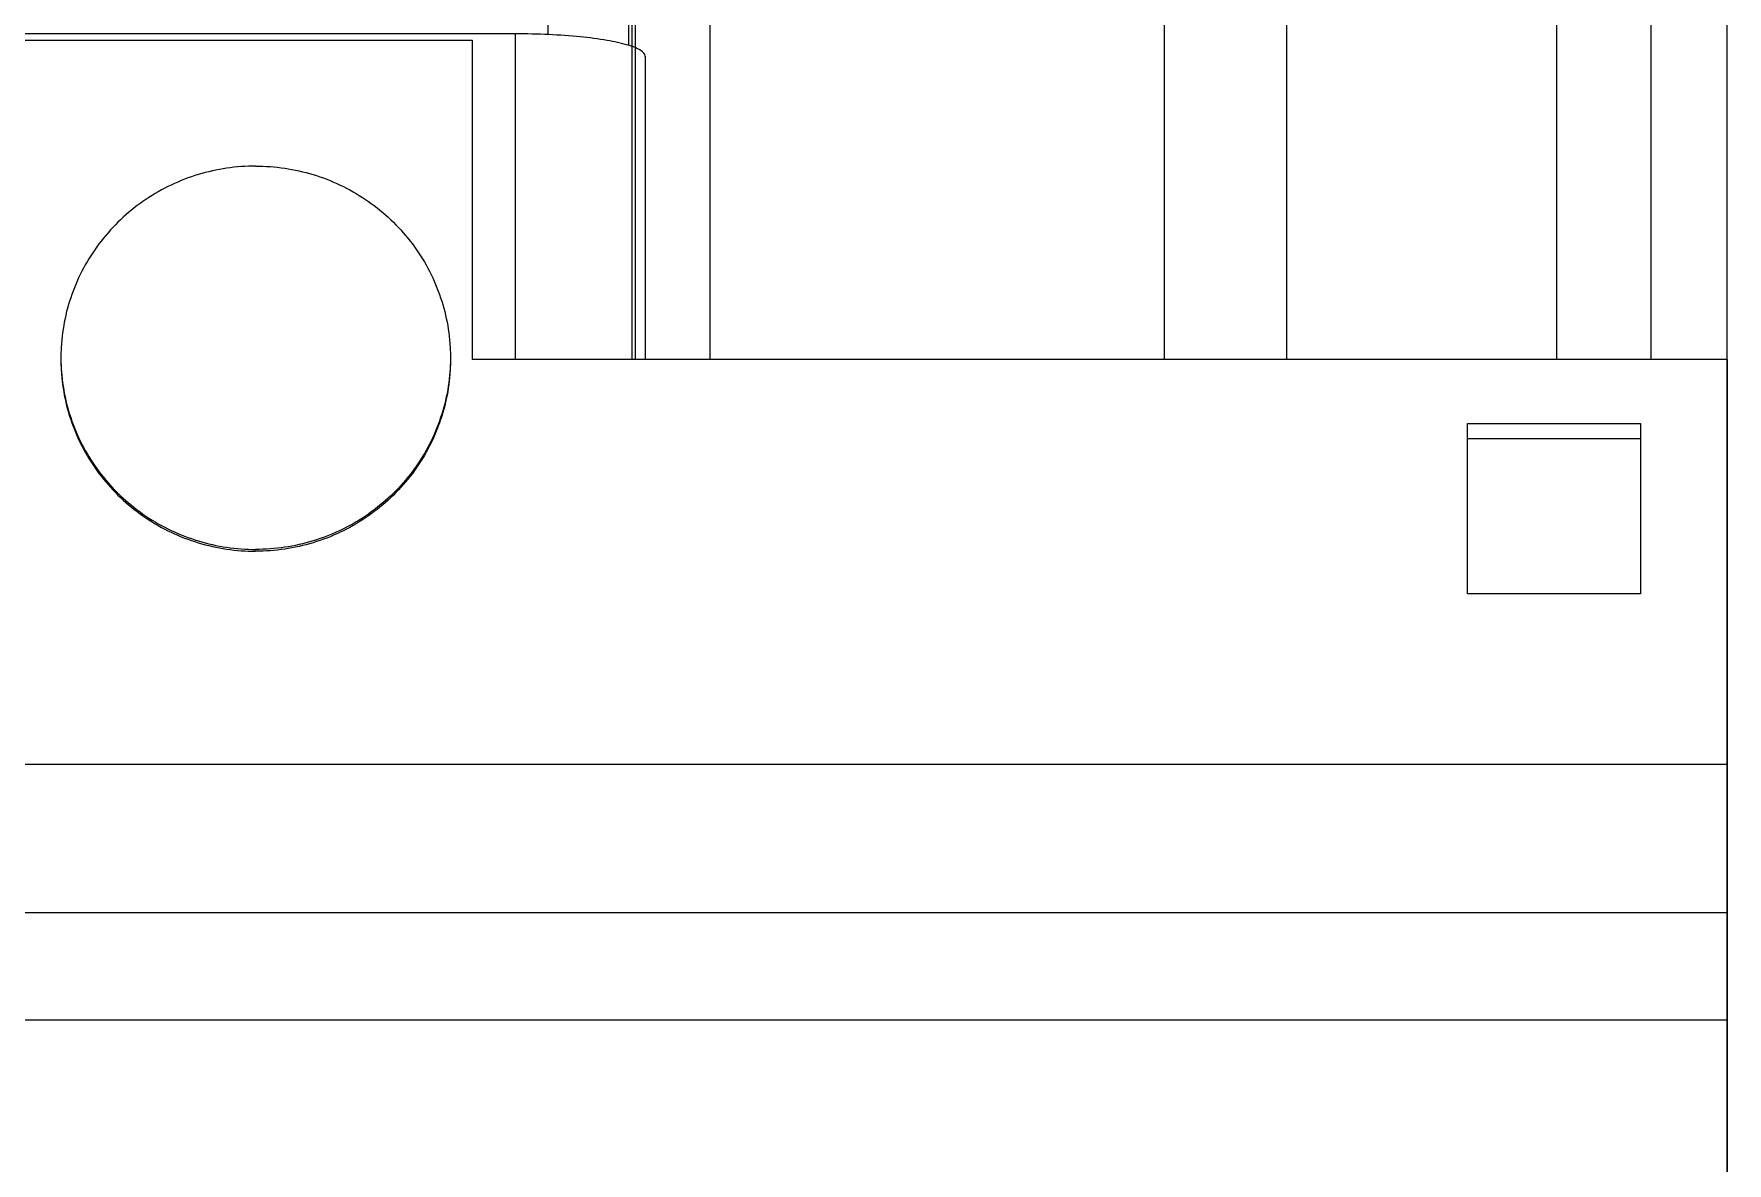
# Model space of a CAD drawing. Header units: millimetres. Extents: x 21899 to 38731, y -5425 to 3612.
# Drawn here: x 34223.5 to 34301.7, y 337.4 to 389.6 of the extents above; entities that cross this region are included whole.
import ezdxf

# ---------------------------------------------------------------- set-up
doc = ezdxf.new("R2010")
doc.units = ezdxf.units.MM

msp = doc.modelspace()

# ---------------------------------------------------------------- linework, layer by layer
at = {"color": 7, "linetype": 'Continuous'}
for p, q in [((34275.735, 374.522), (34275.735, 1144.533)), ((34301.735, 264.585), (34301.735, 1144.533)), ((34247.235, 441.585), (34247.235, 389.55)), ((34250.985, 389.041), (34250.985, 441.585)), ((34176.735, 389.294), (34243.735, 389.294)), ((34243.735, 389.294), (34243.735, 374.522)), ((34301.735, 374.522), (34243.735, 374.522)), ((34301.735, 374.522), (34301.735, 324.587)), ((34289.735, 371.568), (34297.735, 371.568)), ((34289.735, 363.689), (34289.735, 371.568)), ((34297.735, 371.568), (34297.735, 363.689)), ((34289.735, 370.873), (34297.735, 370.873)), ((34297.735, 363.689), (34289.735, 363.689)), ((34176.735, 348.951), (34301.735, 348.951))]:
    msp.add_line(p, q, dxfattribs=at)
at = {"color": 9, "linetype": 'Continuous'}
for p, q in [((34281.388, 374.522), (34281.388, 1144.533)), ((34293.864, 374.522), (34293.864, 1144.533)), ((34298.226, 374.522), (34298.226, 1144.533)), ((34251.142, 374.522), (34251.142, 585.585)), ((34251.294, 374.522), (34251.294, 585.585)), ((34254.735, 374.522), (34254.735, 585.585)), ((34245.735, 389.585), (34245.735, 374.522)), ((34176.735, 355.811), (34301.735, 355.811)), ((34176.735, 343.993), (34301.735, 343.993))]:
    msp.add_line(p, q, dxfattribs=at)
at = {"color": 3, "linetype": 'Continuous'}
for p, q in [((34245.735, 389.585), (34177.735, 389.585)), ((34251.735, 388.543), (34251.735, 374.522))]:
    msp.add_line(p, q, dxfattribs=at)
at = {"color": 3, "linetype": 'Continuous', "start_tangent": (0, 1), "end_tangent": (-1, 0)}
msp.add_spline([(34251.735, 388.543), (34251.531, 388.812), (34250.932, 389.064), (34249.978, 389.279), (34248.735, 389.445), (34247.288, 389.549), (34245.735, 389.585)], degree=3, dxfattribs=at)
at = {"color": 7, "linetype": 'Continuous'}
for points, start_tangent, end_tangent in [([(34233.735, 383.472), (34232.394, 383.373), (34231.083, 383.079), (34229.831, 382.595), (34228.666, 381.932), (34227.614, 381.106), (34226.699, 380.135), (34225.941, 379.041), (34225.358, 377.847), (34224.961, 376.581), (34224.761, 375.271), (34224.735, 374.609)], (-1, 0), (0, -1)), ([(34233.735, 383.472), (34235.077, 383.373), (34236.388, 383.079), (34237.64, 382.595), (34238.805, 381.932), (34239.857, 381.106), (34240.772, 380.135), (34241.53, 379.041), (34242.113, 377.847), (34242.51, 376.581), (34242.71, 375.271), (34242.735, 374.609)], (1, 0), (0, -1)), ([(34224.735, 374.609), (34224.736, 374.522)], (0, -1), (0.009926, -0.999951)), ([(34224.735, 374.522), (34224.761, 373.86), (34224.961, 372.55), (34225.358, 371.284), (34225.941, 370.091), (34226.699, 368.996), (34227.614, 368.025), (34228.666, 367.199), (34229.831, 366.537), (34231.083, 366.053), (34232.394, 365.758), (34233.729, 365.659)], (0, -1), (1, -0.0007)), ([(34224.736, 374.522), (34224.761, 373.947), (34224.961, 372.637), (34225.358, 371.371), (34225.941, 370.177), (34226.699, 369.083), (34227.614, 368.112), (34228.666, 367.286), (34229.831, 366.624), (34231.083, 366.14), (34232.394, 365.845), (34233.735, 365.746)], (0.009926, -0.999951), (1, 0)), ([(34242.735, 374.522), (34242.71, 373.947), (34242.51, 372.637), (34242.113, 371.371), (34241.53, 370.177), (34240.772, 369.083), (34239.857, 368.112), (34238.805, 367.286), (34237.64, 366.624), (34236.388, 366.14), (34235.077, 365.845), (34233.735, 365.746)], (-0.009926, -0.999951), (-1, 0)), ([(34242.735, 374.522), (34242.71, 373.86), (34242.51, 372.55), (34242.113, 371.284), (34241.53, 370.091), (34240.772, 368.996), (34239.857, 368.025), (34238.805, 367.199), (34237.64, 366.537), (34236.388, 366.053), (34235.077, 365.758), (34233.742, 365.659)], (0, -1), (-1, -0.0007)), ([(34242.735, 374.609), (34242.735, 374.522)], (0, -1), (-0.009926, -0.999951)), ([(34233.729, 365.659), (34233.735, 365.659)], (1, -0.0007), (1, 0)), ([(34233.742, 365.659), (34233.735, 365.659)], (-1, -0.0007), (-1, 0))]:
    msp.add_spline(points, degree=3, dxfattribs=dict(at, start_tangent=start_tangent, end_tangent=end_tangent))

doc.saveas('drawing.dxf')
